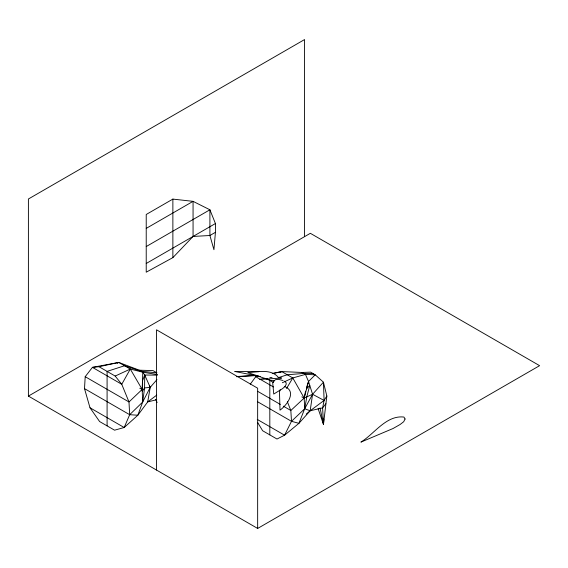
<?xml version="1.0" encoding="UTF-8"?>
<svg xmlns="http://www.w3.org/2000/svg" width="568" height="568" viewBox="0 0 568 568"><rect width="100%" height="100%" fill="white"/><g stroke="black" fill="none" stroke-linecap="round" stroke-linejoin="round"><path stroke-width="0.85" d="M90.007 407.781L124.179 427.512L129.681 414.697L128.986 401.966L121.758 384.295L92.428 367.361L99.002 366.715L118.804 362.434L130.292 369.065L142.795 372.21L144.719 375.036L144.591 387.93L142.674 402.045L137.825 415.236L124.179 427.512L114.566 430.182L99.613 421.548L90.007 407.781L84.504 388.618L85.2 376.69L92.428 367.361L118.804 362.434L139.309 370.194L142.795 372.21L157.428 374.582M323.568 419.17L323.469 424.402L318.123 408.626M84.504 388.618L129.681 414.697L142.674 402.045L142.17 389.421L142.795 372.21M323.817 419.092L323.469 424.402L320.032 407.909M215.428 232.319L213.93 249.693L209.904 235.507L209.904 209.784L193.063 201.349L172.871 199.098L146.224 214.484L146.224 272.193L172.871 257.623L193.063 236.444L209.904 235.507L215.428 232.319L215.428 223.536L209.904 209.784L146.224 246.555M257.723 422.592L262.636 430.743L276.985 439.029L284.582 435.202L298.931 423.323L304.675 408.768L312.577 394.277L323.433 382.193L326.849 396.017L323.469 424.402L322.624 407.881L324.101 400.447L323.433 382.193L315.219 374.802L310.611 372.139L302.098 372.452L281.756 371.586L272.214 373.467M257.254 419.418L284.582 435.202L291.498 421.321L304.675 408.768L304.185 398.04L305.563 391.153M326.849 396.017L324.101 400.447L310.171 410.763L298.931 423.323L291.498 421.321L290.83 410.486L304.185 398.04L308.531 381.49L315.219 374.802L305.449 374.383L292.783 377.954L282.381 382.704M280.152 389.74L279.477 391.934L280.01 410.16C286.968 405.119 297.384 391.288 284.312 386.417M306.429 387.845L308.531 381.49L305.449 374.383L302.098 372.452M157.471 375.114L144.719 375.036L142.483 380.816L142.298 391.21L144.591 387.93L150.222 387.348L156.946 379.637M142.674 402.045L150.222 387.348L144.719 375.036M85.2 376.69L128.986 401.966L142.17 389.421L130.292 369.065L121.758 384.295L115.183 376.059L99.002 366.715M286.556 388.469L292.783 377.954L281.756 371.586L273.187 373.474M250.282 384.181L255.735 376.719L258.334 376.208M325.862 403.734L322.624 407.881L310.171 410.763L306.237 414.093M306.457 388.853L309.766 385.402L306.841 396.684L304.675 408.768L310.171 410.763L312.577 394.277L308.531 381.49M156.718 395.15L147.715 401.888L137.825 415.236L129.681 414.697M280.329 372.452L281.756 371.586M146.224 228.393L193.063 201.349L193.063 236.444M146.224 263.488L215.428 223.536M28.4 396.088L310.348 233.306L539.6 365.664L257.652 528.446L28.4 396.088L28.4 198.999L304.576 39.554L304.576 236.643M117.32 363.264L118.804 362.434M301.835 396.883L304.185 398.04L312.577 394.277L324.101 400.447M115.183 376.059L130.292 369.065M278.128 377.727L287.273 374.774L303.774 373.417L312.918 373.467L314.757 375.256M264.461 378.281L259.683 379.445L281.6 378.061L278.54 377.592C271.248 368.483 257.716 371.99 247.833 372.601L270.276 380.276L274.436 380.958M156.74 399.716L147.715 401.888L150.222 387.348L149.349 385.807M258.887 376.321L255.735 376.719L273.513 386.993M236.416 376.57L256.253 375.299M255.82 375.604L236.465 376.712M269.821 377.564L272.051 377.599M139.309 370.194L153.026 370.606L156.946 372.871L141.049 371.202L124.548 365.749L107.089 371.387L107.089 425.865M258.838 371.699L234.577 371.429L260.229 376.506M283.077 380.517L278.398 379.325L275.594 379.651L273.996 380.759L272.725 383.066L273.755 394.05L282.523 388.661L284.802 386.694L286.18 384.422L286.151 382.818L284.497 381.156M139.785 388.242L142.17 389.421M266.278 378.373L273.343 382.449M257.801 391.416L280.322 404.423M283.325 406.155L290.83 410.486L287.358 401.732M257.851 401.895L291.498 421.321M292.783 377.954L304.185 398.04M155.682 399.368L157.123 402.563M269.814 380.411L269.814 434.889M257.652 528.446L257.652 388.2L156.505 329.802L156.505 470.055M172.871 199.098L172.871 257.623M405.076 419.006L403.692 421.719L400.135 424.474L393.077 428.499L360.9 442.117C374.319 433.959 386.24 414.945 403.933 417.061L405.076 419.006"/></g></svg>
